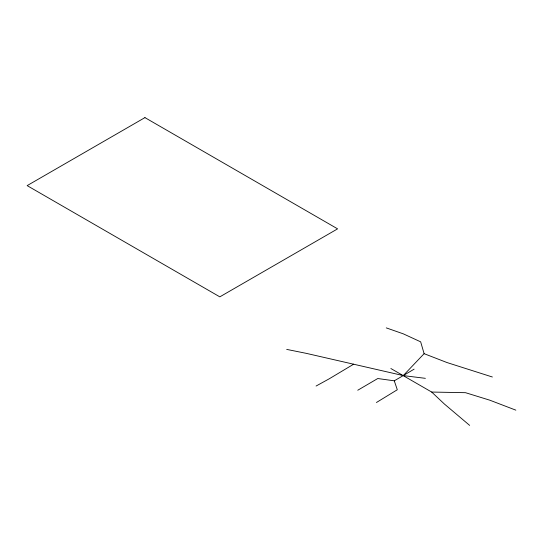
<?xml version="1.0" encoding="UTF-8"?>
<svg xmlns="http://www.w3.org/2000/svg" width="543" height="543" viewBox="0 0 543 543"><rect width="100%" height="100%" fill="white"/><g stroke="black" fill="none" stroke-linecap="round" stroke-linejoin="round"><path stroke-width="0.81" d="M357.756 390.241L377.765 378.525L394.272 380.819L403.252 375.593L424.11 353.676L420.662 341.839L403.34 333.857L386.277 327.884M376.428 402.506L397.3 389.752L394.272 380.819M286.697 349.393L306.245 353.344L403.252 375.593L414.112 369.159M353.744 364.136L329.248 378.79L316.08 386.039M390.858 368.507L431.678 392.053L465.521 392.691L489.786 400.184L515.85 410.155M403.252 375.593L425.373 378.335M492.372 377.005L447.072 362.575L424.11 353.676M469.654 425.386L444.432 404.06L431.678 392.053M144.933 117.614L27.15 185.618L219.82 296.851L337.603 228.854L144.933 117.614"/></g></svg>
